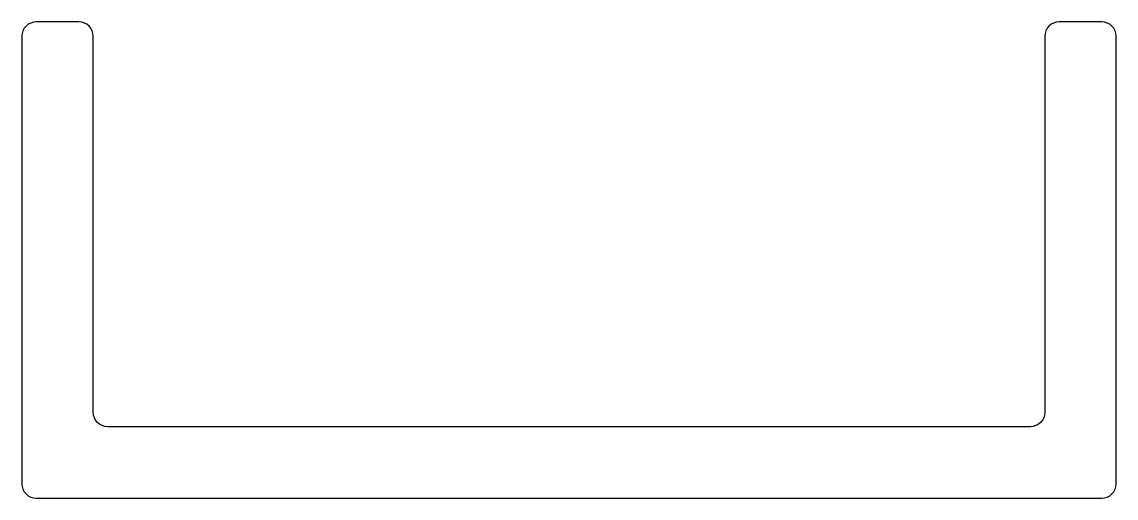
# Model space of a CAD drawing. Extents: x 133.3 to 156.3, y 213.5 to 223.5.
import ezdxf

# ---------------------------------------------------------------- set-up
doc = ezdxf.new("R2010")
doc.units = 0
doc.header["$LTSCALE"] = 15
doc.layers.get('0').update_dxf_attribs({"linetype": 'CONTINUOUS'})

msp = doc.modelspace()

# ---------------------------------------------------------------- linework, layer by layer
at = {"color": 0, "linetype": 'BYBLOCK', "ltscale": 0.05}
msp.add_lwpolyline([(156.337, 213.816), (156.337, 223.216, 0.414214), (156.037, 223.516), (155.137, 223.516, 0.414214), (154.837, 223.216), (154.837, 215.316, -0.414214), (154.537, 215.016), (135.137, 215.016, -0.414214), (134.837, 215.316), (134.837, 223.216, 0.414214), (134.537, 223.516), (133.637, 223.516, 0.414214), (133.337, 223.216), (133.337, 213.816, 0.414214), (133.637, 213.516), (156.037, 213.516, 0.414214)], format="xyb", close=True, dxfattribs=at)

doc.saveas('drawing.dxf')
